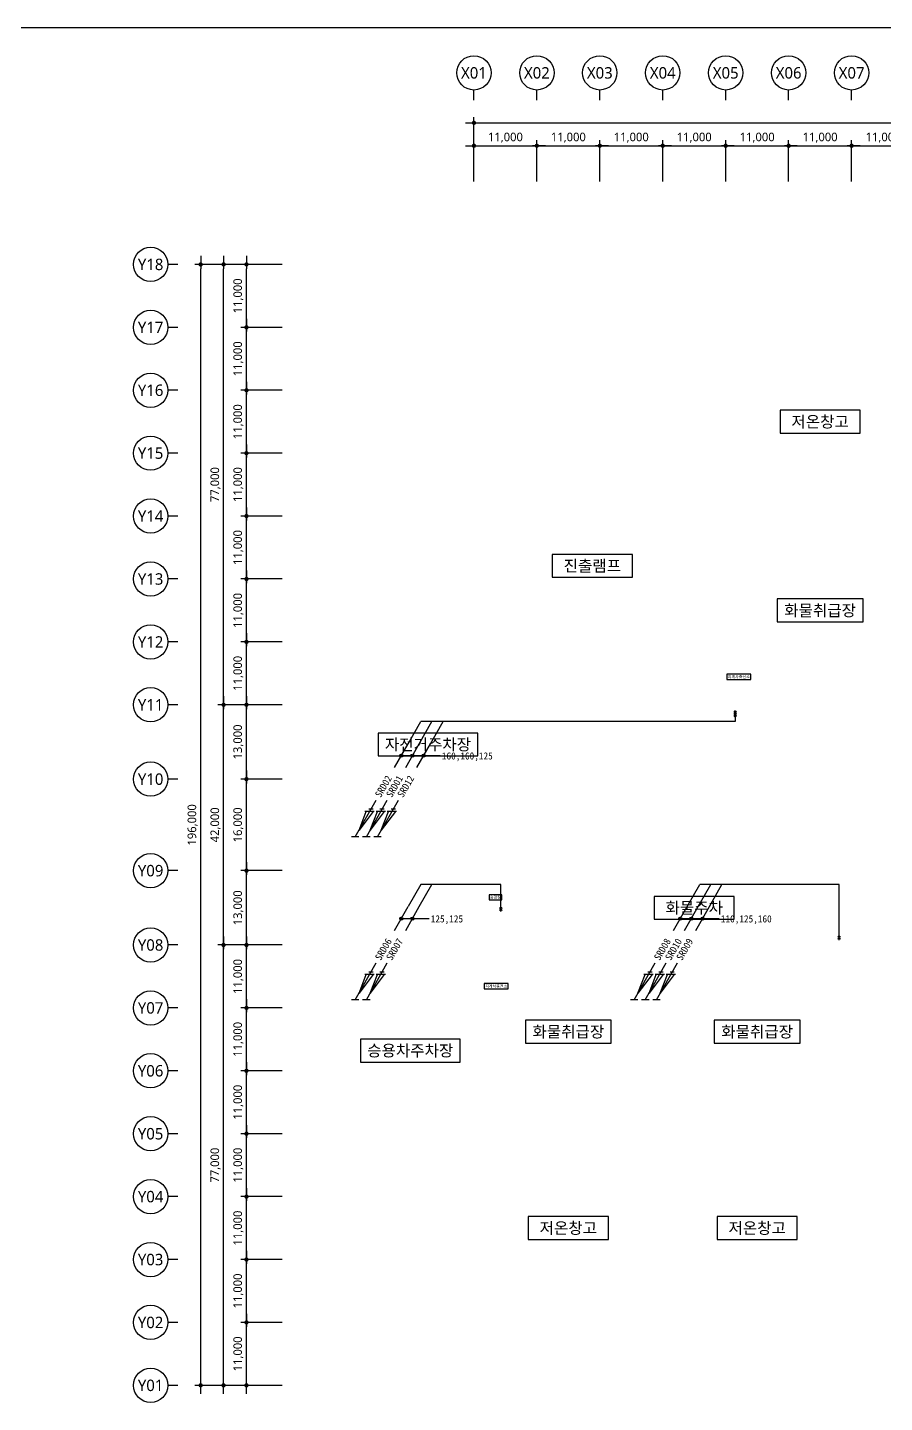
# Model space of a CAD drawing. Header units: millimetres. Extents: x 5104319 to 7084979, y 3076390 to 3633130.
# Drawn here: x 5497923 to 5647685, y 3392701 to 3633130 of the extents above; entities that cross this region are included whole.
import ezdxf
from ezdxf.enums import TextEntityAlignment as Align

# ---------------------------------------------------------------- set-up
doc = ezdxf.new("R2010")
doc.units = ezdxf.units.MM
doc.header["$PDMODE"] = 1
doc.layers.get('Defpoints').update_dxf_attribs({"color": 140})
for name, color, linetype, lineweight in [('A-AXIS-BUBL', 7, 'Continuous', 25), ('A-DIMS', 7, 'Continuous', 25), ('A-XXXX-TXT2', 3, 'Continuous', 25)]:
    doc.layers.add(name, color=color, linetype=linetype, lineweight=lineweight)
for name, color, linetype in [('ARCH', 8, 'Continuous'), ('사이포닉0', 3, 'Continuous'), ('사이포닉1', 3, 'Continuous')]:
    doc.layers.add(name, color=color, linetype=linetype)
doc.styles.add('HY울릉도L', font='')
doc.styles.add('XR-평면도$0$맑은 고딕', font='malgun.ttf')
doc.styles.add('맑은고딕', font='malgun.ttf')
doc.styles.add('사이포닉', font='')
doc.styles.get('HY울릉도L').set_extended_font_data('Dotum')
doc.styles.get('사이포닉').set_extended_font_data('GulimChe')
doc.dimstyles.new('CDIM', dxfattribs={"dimtxt": 3, "dimasz": 1.5, "dimexe": 2, "dimexo": 1, "dimgap": 1, "dimtad": 1, "dimdec": 0, "dimrnd": 0.5, "dimzin": 0, "dimdsep": 32, "dimlunit": 6, "dimtxsty": 'HY울릉도L', "dimblk1": '_CIDOT', "dimblk2": '_CIDOT', "dimsah": 1, "dimcen": 5.5, "dimclrd": 2, "dimclre": 2, "dimclrt": 7, "dimadec": 0, "dimazin": 0, "dimtfac": 1, "dimtdec": 0, "dimtix": 1, "dimtmove": 2, "dimatfit": 1, "dimldrblk": '_CIDOT', "dimfxl": 1, "dimtolj": 1, "dimtzin": 0, "dimlwd": -1, "dimarcsym": 0})

# ---------------------------------------------------------------- blocks, each defined once
blk = doc.blocks.new('_CIDOT')
at = {"color": 0, "linetype": 'ByBlock'}
blk.add_line((2, 0), (-1, 0), dxfattribs=at)
at = {"color": 0, "linetype": 'ByBlock', "const_width": 0.5}
blk.add_lwpolyline([(-0.25, 0, 1), (0.25, 0, 1)], format="xyb", close=True, dxfattribs=at)
blk = doc.blocks.new('*D8')
at = {"layer": 'A-DIMS', "lineweight": -2, "transparency": 16777216}
for p, q in [((93193, 67121), (85943, 67121)), ((93193, 56121), (85943, 56121))]:
    blk.add_line(p, q, dxfattribs=at)
at = {"layer": 'A-DIMS', "transparency": 16777216}
blk.add_line((86943, 56871), (86943, 66371), dxfattribs=at)
at = {"layer": 'Defpoints', "color": 0, "transparency": 16777216}
for p in [(86943, 67121), (93693, 67121), (93693, 56121)]:
    blk.add_point(p, dxfattribs=at)
at = {"layer": 'A-DIMS', "transparency": 16777216, "xscale": 750, "yscale": 750, "zscale": 750}
for p, rotation in [((86943, 67121), 90), ((86943, 56121), 270)]:
    blk.add_blockref('_CIDOT', p, dxfattribs=dict(at, rotation=rotation))
at = {"layer": 'A-DIMS', "color": 3, "transparency": 16777216, "insert": (85538, 61621), "char_height": 1500, "attachment_point": 5, "rotation": 90, "style": '맑은고딕'}
blk.add_mtext('\\A1;11,000', dxfattribs=at)
blk = doc.blocks.new('*D9')
at = {"layer": 'A-DIMS', "lineweight": -2, "transparency": 16777216}
for p, q in [((93193, 78121), (85943, 78121)), ((93193, 67121), (85943, 67121))]:
    blk.add_line(p, q, dxfattribs=at)
at = {"layer": 'A-DIMS', "transparency": 16777216}
blk.add_line((86943, 67871), (86943, 77371), dxfattribs=at)
at = {"layer": 'Defpoints', "color": 0, "transparency": 16777216}
for p in [(86943, 78121), (93693, 78121), (93693, 67121)]:
    blk.add_point(p, dxfattribs=at)
at = {"layer": 'A-DIMS', "transparency": 16777216, "xscale": 750, "yscale": 750, "zscale": 750}
for p, rotation in [((86943, 78121), 90), ((86943, 67121), 270)]:
    blk.add_blockref('_CIDOT', p, dxfattribs=dict(at, rotation=rotation))
at = {"layer": 'A-DIMS', "color": 3, "transparency": 16777216, "insert": (85538, 72621), "char_height": 1500, "attachment_point": 5, "rotation": 90, "style": '맑은고딕'}
blk.add_mtext('\\A1;11,000', dxfattribs=at)
blk = doc.blocks.new('*D10')
at = {"layer": 'A-DIMS', "lineweight": -2, "transparency": 16777216}
for p, q in [((93193, 89121), (85943, 89121)), ((93193, 78121), (85943, 78121))]:
    blk.add_line(p, q, dxfattribs=at)
at = {"layer": 'A-DIMS', "transparency": 16777216}
blk.add_line((86943, 78871), (86943, 88371), dxfattribs=at)
at = {"layer": 'Defpoints', "color": 0, "transparency": 16777216}
for p in [(86943, 89121), (93693, 89121), (93693, 78121)]:
    blk.add_point(p, dxfattribs=at)
at = {"layer": 'A-DIMS', "transparency": 16777216, "xscale": 750, "yscale": 750, "zscale": 750}
for p, rotation in [((86943, 89121), 90), ((86943, 78121), 270)]:
    blk.add_blockref('_CIDOT', p, dxfattribs=dict(at, rotation=rotation))
at = {"layer": 'A-DIMS', "color": 3, "transparency": 16777216, "insert": (85538, 83621), "char_height": 1500, "attachment_point": 5, "rotation": 90, "style": '맑은고딕'}
blk.add_mtext('\\A1;11,000', dxfattribs=at)
blk = doc.blocks.new('*D11')
at = {"layer": 'A-DIMS', "lineweight": -2, "transparency": 16777216}
for p, q in [((93193, 100121), (85943, 100121)), ((93193, 89121), (85943, 89121))]:
    blk.add_line(p, q, dxfattribs=at)
at = {"layer": 'A-DIMS', "transparency": 16777216}
blk.add_line((86943, 89871), (86943, 99371), dxfattribs=at)
at = {"layer": 'Defpoints', "color": 0, "transparency": 16777216}
for p in [(86943, 100121), (93693, 100121), (93693, 89121)]:
    blk.add_point(p, dxfattribs=at)
at = {"layer": 'A-DIMS', "transparency": 16777216, "xscale": 750, "yscale": 750, "zscale": 750}
for p, rotation in [((86943, 100121), 90), ((86943, 89121), 270)]:
    blk.add_blockref('_CIDOT', p, dxfattribs=dict(at, rotation=rotation))
at = {"layer": 'A-DIMS', "color": 3, "transparency": 16777216, "insert": (85538, 94621), "char_height": 1500, "attachment_point": 5, "rotation": 90, "style": '맑은고딕'}
blk.add_mtext('\\A1;11,000', dxfattribs=at)
blk = doc.blocks.new('*D12')
at = {"layer": 'A-DIMS', "lineweight": -2, "transparency": 16777216}
for p, q in [((93193, 111121), (85943, 111121)), ((93193, 100121), (85943, 100121))]:
    blk.add_line(p, q, dxfattribs=at)
at = {"layer": 'A-DIMS', "transparency": 16777216}
blk.add_line((86943, 100871), (86943, 110371), dxfattribs=at)
at = {"layer": 'Defpoints', "color": 0, "transparency": 16777216}
for p in [(86943, 111121), (93693, 111121), (93693, 100121)]:
    blk.add_point(p, dxfattribs=at)
at = {"layer": 'A-DIMS', "transparency": 16777216, "xscale": 750, "yscale": 750, "zscale": 750}
for p, rotation in [((86943, 111121), 90), ((86943, 100121), 270)]:
    blk.add_blockref('_CIDOT', p, dxfattribs=dict(at, rotation=rotation))
at = {"layer": 'A-DIMS', "color": 3, "transparency": 16777216, "insert": (85538, 105621), "char_height": 1500, "attachment_point": 5, "rotation": 90, "style": '맑은고딕'}
blk.add_mtext('\\A1;11,000', dxfattribs=at)
blk = doc.blocks.new('*D13')
at = {"layer": 'A-DIMS', "lineweight": -2, "transparency": 16777216}
for p, q in [((93193, 122121), (85943, 122121)), ((93193, 111121), (85943, 111121))]:
    blk.add_line(p, q, dxfattribs=at)
at = {"layer": 'A-DIMS', "transparency": 16777216}
blk.add_line((86943, 111871), (86943, 121371), dxfattribs=at)
at = {"layer": 'Defpoints', "color": 0, "transparency": 16777216}
for p in [(86943, 122121), (93693, 122121), (93693, 111121)]:
    blk.add_point(p, dxfattribs=at)
at = {"layer": 'A-DIMS', "transparency": 16777216, "xscale": 750, "yscale": 750, "zscale": 750}
for p, rotation in [((86943, 122121), 90), ((86943, 111121), 270)]:
    blk.add_blockref('_CIDOT', p, dxfattribs=dict(at, rotation=rotation))
at = {"layer": 'A-DIMS', "color": 3, "transparency": 16777216, "insert": (85538, 116621), "char_height": 1500, "attachment_point": 5, "rotation": 90, "style": '맑은고딕'}
blk.add_mtext('\\A1;11,000', dxfattribs=at)
blk = doc.blocks.new('*D14')
at = {"layer": 'A-DIMS', "lineweight": -2, "transparency": 16777216}
for p, q in [((93193, 135121), (85943, 135121)), ((93193, 122121), (85943, 122121))]:
    blk.add_line(p, q, dxfattribs=at)
at = {"layer": 'A-DIMS', "transparency": 16777216}
blk.add_line((86943, 122871), (86943, 134371), dxfattribs=at)
at = {"layer": 'Defpoints', "color": 0, "transparency": 16777216}
for p in [(86943, 135121), (93693, 135121), (93693, 122121)]:
    blk.add_point(p, dxfattribs=at)
at = {"layer": 'A-DIMS', "transparency": 16777216, "xscale": 750, "yscale": 750, "zscale": 750}
for p, rotation in [((86943, 135121), 90), ((86943, 122121), 270)]:
    blk.add_blockref('_CIDOT', p, dxfattribs=dict(at, rotation=rotation))
at = {"layer": 'A-DIMS', "color": 3, "transparency": 16777216, "insert": (85538, 128621), "char_height": 1500, "attachment_point": 5, "rotation": 90, "style": '맑은고딕'}
blk.add_mtext('\\A1;13,000', dxfattribs=at)
blk = doc.blocks.new('*D15')
at = {"layer": 'A-DIMS', "lineweight": -2, "transparency": 16777216}
for p, q in [((93193, 151121), (85943, 151121)), ((93193, 135121), (85943, 135121))]:
    blk.add_line(p, q, dxfattribs=at)
at = {"layer": 'A-DIMS', "transparency": 16777216}
blk.add_line((86943, 135871), (86943, 150371), dxfattribs=at)
at = {"layer": 'Defpoints', "color": 0, "transparency": 16777216}
for p in [(86943, 151121), (93693, 151121), (93693, 135121)]:
    blk.add_point(p, dxfattribs=at)
at = {"layer": 'A-DIMS', "transparency": 16777216, "xscale": 750, "yscale": 750, "zscale": 750}
for p, rotation in [((86943, 151121), 90), ((86943, 135121), 270)]:
    blk.add_blockref('_CIDOT', p, dxfattribs=dict(at, rotation=rotation))
at = {"layer": 'A-DIMS', "color": 3, "transparency": 16777216, "insert": (85538, 143121), "char_height": 1500, "attachment_point": 5, "rotation": 90, "style": '맑은고딕'}
blk.add_mtext('\\A1;16,000', dxfattribs=at)
blk = doc.blocks.new('*D16')
at = {"layer": 'A-DIMS', "lineweight": -2, "transparency": 16777216}
for p, q in [((93193, 164121), (85943, 164121)), ((93193, 151121), (85943, 151121))]:
    blk.add_line(p, q, dxfattribs=at)
at = {"layer": 'A-DIMS', "transparency": 16777216}
blk.add_line((86943, 151871), (86943, 163371), dxfattribs=at)
at = {"layer": 'Defpoints', "color": 0, "transparency": 16777216}
for p in [(86943, 164121), (93693, 164121), (93693, 151121)]:
    blk.add_point(p, dxfattribs=at)
at = {"layer": 'A-DIMS', "transparency": 16777216, "xscale": 750, "yscale": 750, "zscale": 750}
for p, rotation in [((86943, 164121), 90), ((86943, 151121), 270)]:
    blk.add_blockref('_CIDOT', p, dxfattribs=dict(at, rotation=rotation))
at = {"layer": 'A-DIMS', "color": 3, "transparency": 16777216, "insert": (85538, 157621), "char_height": 1500, "attachment_point": 5, "rotation": 90, "style": '맑은고딕'}
blk.add_mtext('\\A1;13,000', dxfattribs=at)
blk = doc.blocks.new('*D17')
at = {"layer": 'A-DIMS', "lineweight": -2, "transparency": 16777216}
for p, q in [((93193, 175121), (85943, 175121)), ((93193, 164121), (85943, 164121))]:
    blk.add_line(p, q, dxfattribs=at)
at = {"layer": 'A-DIMS', "transparency": 16777216}
blk.add_line((86943, 164871), (86943, 174371), dxfattribs=at)
at = {"layer": 'Defpoints', "color": 0, "transparency": 16777216}
for p in [(86943, 175121), (93693, 175121), (93693, 164121)]:
    blk.add_point(p, dxfattribs=at)
at = {"layer": 'A-DIMS', "transparency": 16777216, "xscale": 750, "yscale": 750, "zscale": 750}
for p, rotation in [((86943, 175121), 90), ((86943, 164121), 270)]:
    blk.add_blockref('_CIDOT', p, dxfattribs=dict(at, rotation=rotation))
at = {"layer": 'A-DIMS', "color": 3, "transparency": 16777216, "insert": (85538, 169621), "char_height": 1500, "attachment_point": 5, "rotation": 90, "style": '맑은고딕'}
blk.add_mtext('\\A1;11,000', dxfattribs=at)
blk = doc.blocks.new('*D18')
at = {"layer": 'A-DIMS', "lineweight": -2, "transparency": 16777216}
for p, q in [((93193, 186121), (85943, 186121)), ((93193, 175121), (85943, 175121))]:
    blk.add_line(p, q, dxfattribs=at)
at = {"layer": 'A-DIMS', "transparency": 16777216}
blk.add_line((86943, 175871), (86943, 185371), dxfattribs=at)
at = {"layer": 'Defpoints', "color": 0, "transparency": 16777216}
for p in [(86943, 186121), (93693, 186121), (93693, 175121)]:
    blk.add_point(p, dxfattribs=at)
at = {"layer": 'A-DIMS', "transparency": 16777216, "xscale": 750, "yscale": 750, "zscale": 750}
for p, rotation in [((86943, 186121), 90), ((86943, 175121), 270)]:
    blk.add_blockref('_CIDOT', p, dxfattribs=dict(at, rotation=rotation))
at = {"layer": 'A-DIMS', "color": 3, "transparency": 16777216, "insert": (85538, 180621), "char_height": 1500, "attachment_point": 5, "rotation": 90, "style": '맑은고딕'}
blk.add_mtext('\\A1;11,000', dxfattribs=at)
blk = doc.blocks.new('*D19')
at = {"layer": 'A-DIMS', "lineweight": -2, "transparency": 16777216}
for p, q in [((93193, 197121), (85943, 197121)), ((93193, 186121), (85943, 186121))]:
    blk.add_line(p, q, dxfattribs=at)
at = {"layer": 'A-DIMS', "transparency": 16777216}
blk.add_line((86943, 186871), (86943, 196371), dxfattribs=at)
at = {"layer": 'Defpoints', "color": 0, "transparency": 16777216}
for p in [(86943, 197121), (93693, 197121), (93693, 186121)]:
    blk.add_point(p, dxfattribs=at)
at = {"layer": 'A-DIMS', "transparency": 16777216, "xscale": 750, "yscale": 750, "zscale": 750}
for p, rotation in [((86943, 197121), 90), ((86943, 186121), 270)]:
    blk.add_blockref('_CIDOT', p, dxfattribs=dict(at, rotation=rotation))
at = {"layer": 'A-DIMS', "color": 3, "transparency": 16777216, "insert": (85538, 191621), "char_height": 1500, "attachment_point": 5, "rotation": 90, "style": '맑은고딕'}
blk.add_mtext('\\A1;11,000', dxfattribs=at)
blk = doc.blocks.new('*D20')
at = {"layer": 'A-DIMS', "lineweight": -2, "transparency": 16777216}
for p, q in [((93193, 208121), (85943, 208121)), ((93193, 197121), (85943, 197121))]:
    blk.add_line(p, q, dxfattribs=at)
at = {"layer": 'A-DIMS', "transparency": 16777216}
blk.add_line((86943, 197871), (86943, 207371), dxfattribs=at)
at = {"layer": 'Defpoints', "color": 0, "transparency": 16777216}
for p in [(86943, 208121), (93693, 208121), (93693, 197121)]:
    blk.add_point(p, dxfattribs=at)
at = {"layer": 'A-DIMS', "transparency": 16777216, "xscale": 750, "yscale": 750, "zscale": 750}
for p, rotation in [((86943, 208121), 90), ((86943, 197121), 270)]:
    blk.add_blockref('_CIDOT', p, dxfattribs=dict(at, rotation=rotation))
at = {"layer": 'A-DIMS', "color": 3, "transparency": 16777216, "insert": (85538, 202621), "char_height": 1500, "attachment_point": 5, "rotation": 90, "style": '맑은고딕'}
blk.add_mtext('\\A1;11,000', dxfattribs=at)
blk = doc.blocks.new('*D21')
at = {"layer": 'A-DIMS', "lineweight": -2, "transparency": 16777216}
for p, q in [((93193, 219121), (85943, 219121)), ((93193, 208121), (85943, 208121))]:
    blk.add_line(p, q, dxfattribs=at)
at = {"layer": 'A-DIMS', "transparency": 16777216}
blk.add_line((86943, 208871), (86943, 218371), dxfattribs=at)
at = {"layer": 'Defpoints', "color": 0, "transparency": 16777216}
for p in [(86943, 219121), (93693, 219121), (93693, 208121)]:
    blk.add_point(p, dxfattribs=at)
at = {"layer": 'A-DIMS', "transparency": 16777216, "xscale": 750, "yscale": 750, "zscale": 750}
for p, rotation in [((86943, 219121), 90), ((86943, 208121), 270)]:
    blk.add_blockref('_CIDOT', p, dxfattribs=dict(at, rotation=rotation))
at = {"layer": 'A-DIMS', "color": 3, "transparency": 16777216, "insert": (85538, 213621), "char_height": 1500, "attachment_point": 5, "rotation": 90, "style": '맑은고딕'}
blk.add_mtext('\\A1;11,000', dxfattribs=at)
blk = doc.blocks.new('*D22')
at = {"layer": 'A-DIMS', "lineweight": -2, "transparency": 16777216}
for p, q in [((93193, 230121), (85943, 230121)), ((93193, 219121), (85943, 219121))]:
    blk.add_line(p, q, dxfattribs=at)
at = {"layer": 'A-DIMS', "transparency": 16777216}
blk.add_line((86943, 219871), (86943, 229371), dxfattribs=at)
at = {"layer": 'Defpoints', "color": 0, "transparency": 16777216}
for p in [(86943, 230121), (93693, 230121), (93693, 219121)]:
    blk.add_point(p, dxfattribs=at)
at = {"layer": 'A-DIMS', "transparency": 16777216, "xscale": 750, "yscale": 750, "zscale": 750}
for p, rotation in [((86943, 230121), 90), ((86943, 219121), 270)]:
    blk.add_blockref('_CIDOT', p, dxfattribs=dict(at, rotation=rotation))
at = {"layer": 'A-DIMS', "color": 3, "transparency": 16777216, "insert": (85538, 224621), "char_height": 1500, "attachment_point": 5, "rotation": 90, "style": '맑은고딕'}
blk.add_mtext('\\A1;11,000', dxfattribs=at)
blk = doc.blocks.new('*D23')
at = {"layer": 'A-DIMS', "lineweight": -2, "transparency": 16777216}
for p, q in [((93193, 241121), (85943, 241121)), ((93193, 230121), (85943, 230121))]:
    blk.add_line(p, q, dxfattribs=at)
at = {"layer": 'A-DIMS', "transparency": 16777216}
blk.add_line((86943, 230871), (86943, 240371), dxfattribs=at)
at = {"layer": 'Defpoints', "color": 0, "transparency": 16777216}
for p in [(86943, 241121), (93693, 241121), (93693, 230121)]:
    blk.add_point(p, dxfattribs=at)
at = {"layer": 'A-DIMS', "transparency": 16777216, "xscale": 750, "yscale": 750, "zscale": 750}
for p, rotation in [((86943, 241121), 90), ((86943, 230121), 270)]:
    blk.add_blockref('_CIDOT', p, dxfattribs=dict(at, rotation=rotation))
at = {"layer": 'A-DIMS', "color": 3, "transparency": 16777216, "insert": (85538, 235621), "char_height": 1500, "attachment_point": 5, "rotation": 90, "style": '맑은고딕'}
blk.add_mtext('\\A1;11,000', dxfattribs=at)
blk = doc.blocks.new('*D24')
at = {"layer": 'A-DIMS', "lineweight": -2, "transparency": 16777216}
for p, q in [((93193, 122121), (81943, 122121)), ((93193, 45121), (81943, 45121))]:
    blk.add_line(p, q, dxfattribs=at)
at = {"layer": 'A-DIMS', "transparency": 16777216}
blk.add_line((82943, 45871), (82943, 121371), dxfattribs=at)
at = {"layer": 'Defpoints', "color": 0, "transparency": 16777216}
for p in [(82943, 122121), (93693, 122121), (93693, 45121)]:
    blk.add_point(p, dxfattribs=at)
at = {"layer": 'A-DIMS', "transparency": 16777216, "xscale": 750, "yscale": 750, "zscale": 750}
for p, rotation in [((82943, 122121), 90), ((82943, 45121), 270)]:
    blk.add_blockref('_CIDOT', p, dxfattribs=dict(at, rotation=rotation))
at = {"layer": 'A-DIMS', "color": 3, "transparency": 16777216, "insert": (81542, 83621), "char_height": 1500, "attachment_point": 5, "rotation": 90, "style": '맑은고딕'}
blk.add_mtext('\\A1;77,000', dxfattribs=at)
blk = doc.blocks.new('*D25')
at = {"layer": 'A-DIMS', "lineweight": -2, "transparency": 16777216}
for p, q in [((93193, 241121), (77943, 241121)), ((93193, 45121), (77943, 45121))]:
    blk.add_line(p, q, dxfattribs=at)
at = {"layer": 'A-DIMS', "transparency": 16777216}
blk.add_line((78943, 45871), (78943, 240371), dxfattribs=at)
at = {"layer": 'Defpoints', "color": 0, "transparency": 16777216}
for p in [(78943, 241121), (93693, 241121), (93693, 45121)]:
    blk.add_point(p, dxfattribs=at)
at = {"layer": 'A-DIMS', "transparency": 16777216, "xscale": 750, "yscale": 750, "zscale": 750}
for p, rotation in [((78943, 241121), 90), ((78943, 45121), 270)]:
    blk.add_blockref('_CIDOT', p, dxfattribs=dict(at, rotation=rotation))
at = {"layer": 'A-DIMS', "color": 3, "transparency": 16777216, "insert": (77538, 143121), "char_height": 1500, "attachment_point": 5, "rotation": 90, "style": '맑은고딕'}
blk.add_mtext('\\A1;196,000', dxfattribs=at)
blk = doc.blocks.new('*D26')
at = {"layer": 'A-DIMS', "lineweight": -2, "transparency": 16777216}
for p, q in [((93193, 56121), (85943, 56121)), ((93193, 45121), (85943, 45121))]:
    blk.add_line(p, q, dxfattribs=at)
at = {"layer": 'A-DIMS', "transparency": 16777216}
blk.add_line((86943, 45871), (86943, 55371), dxfattribs=at)
at = {"layer": 'Defpoints', "color": 0, "transparency": 16777216}
for p in [(86943, 56121), (93693, 56121), (93693, 45121)]:
    blk.add_point(p, dxfattribs=at)
at = {"layer": 'A-DIMS', "transparency": 16777216, "xscale": 750, "yscale": 750, "zscale": 750}
for p, rotation in [((86943, 56121), 90), ((86943, 45121), 270)]:
    blk.add_blockref('_CIDOT', p, dxfattribs=dict(at, rotation=rotation))
at = {"layer": 'A-DIMS', "color": 3, "transparency": 16777216, "insert": (85538, 50621), "char_height": 1500, "attachment_point": 5, "rotation": 90, "style": '맑은고딕'}
blk.add_mtext('\\A1;11,000', dxfattribs=at)
blk = doc.blocks.new('*D27')
at = {"layer": 'A-DIMS', "lineweight": -2, "transparency": 16777216}
for p, q in [((93193, 164121), (81943, 164121)), ((93193, 122121), (81943, 122121))]:
    blk.add_line(p, q, dxfattribs=at)
at = {"layer": 'A-DIMS', "transparency": 16777216}
blk.add_line((82943, 122871), (82943, 163371), dxfattribs=at)
at = {"layer": 'Defpoints', "color": 0, "transparency": 16777216}
for p in [(82943, 164121), (93693, 164121), (93693, 122121)]:
    blk.add_point(p, dxfattribs=at)
at = {"layer": 'A-DIMS', "transparency": 16777216, "xscale": 750, "yscale": 750, "zscale": 750}
for p, rotation in [((82943, 164121), 90), ((82943, 122121), 270)]:
    blk.add_blockref('_CIDOT', p, dxfattribs=dict(at, rotation=rotation))
at = {"layer": 'A-DIMS', "color": 3, "transparency": 16777216, "insert": (81542, 143121), "char_height": 1500, "attachment_point": 5, "rotation": 90, "style": '맑은고딕'}
blk.add_mtext('\\A1;42,000', dxfattribs=at)
blk = doc.blocks.new('*D28')
at = {"layer": 'A-DIMS', "lineweight": -2, "transparency": 16777216}
for p, q in [((93193, 241121), (81943, 241121)), ((93193, 164121), (81943, 164121))]:
    blk.add_line(p, q, dxfattribs=at)
at = {"layer": 'A-DIMS', "transparency": 16777216}
blk.add_line((82943, 164871), (82943, 240371), dxfattribs=at)
at = {"layer": 'Defpoints', "color": 0, "transparency": 16777216}
for p in [(82943, 241121), (93693, 241121), (93693, 164121)]:
    blk.add_point(p, dxfattribs=at)
at = {"layer": 'A-DIMS', "transparency": 16777216, "xscale": 750, "yscale": 750, "zscale": 750}
for p, rotation in [((82943, 241121), 90), ((82943, 164121), 270)]:
    blk.add_blockref('_CIDOT', p, dxfattribs=dict(at, rotation=rotation))
at = {"layer": 'A-DIMS', "color": 3, "transparency": 16777216, "insert": (81542, 202621), "char_height": 1500, "attachment_point": 5, "rotation": 90, "style": '맑은고딕'}
blk.add_mtext('\\A1;77,000', dxfattribs=at)
blk = doc.blocks.new('*D29')
at = {"layer": 'A-DIMS', "lineweight": -2, "transparency": 16777216}
for p, q in [((148693, 255621), (148693, 262871)), ((159693, 255621), (159693, 262871))]:
    blk.add_line(p, q, dxfattribs=at)
at = {"layer": 'A-DIMS', "transparency": 16777216}
blk.add_line((149443, 261871), (158943, 261871), dxfattribs=at)
at = {"layer": 'Defpoints', "color": 0, "transparency": 16777216}
for p in [(159693, 261871), (148693, 255121), (159693, 255121)]:
    blk.add_point(p, dxfattribs=at)
at = {"layer": 'A-DIMS', "transparency": 16777216, "xscale": 750, "yscale": 750, "zscale": 750, "rotation": 180}
blk.add_blockref('_CIDOT', (148693, 261871), dxfattribs=at)
at = {"layer": 'A-DIMS', "transparency": 16777216, "xscale": 750, "yscale": 750, "zscale": 750}
blk.add_blockref('_CIDOT', (159693, 261871), dxfattribs=at)
at = {"layer": 'A-DIMS', "color": 3, "transparency": 16777216, "insert": (154193, 263275), "char_height": 1500, "attachment_point": 5, "style": '맑은고딕'}
blk.add_mtext('\\A1;11,000', dxfattribs=at)
blk = doc.blocks.new('*D30')
at = {"layer": 'A-DIMS', "lineweight": -2, "transparency": 16777216}
for p, q in [((159693, 255621), (159693, 262871)), ((170693, 255621), (170693, 262871))]:
    blk.add_line(p, q, dxfattribs=at)
at = {"layer": 'A-DIMS', "transparency": 16777216}
blk.add_line((160443, 261871), (169943, 261871), dxfattribs=at)
at = {"layer": 'Defpoints', "color": 0, "transparency": 16777216}
for p in [(170693, 261871), (159693, 255121), (170693, 255121)]:
    blk.add_point(p, dxfattribs=at)
at = {"layer": 'A-DIMS', "transparency": 16777216, "xscale": 750, "yscale": 750, "zscale": 750, "rotation": 180}
blk.add_blockref('_CIDOT', (159693, 261871), dxfattribs=at)
at = {"layer": 'A-DIMS', "transparency": 16777216, "xscale": 750, "yscale": 750, "zscale": 750}
blk.add_blockref('_CIDOT', (170693, 261871), dxfattribs=at)
at = {"layer": 'A-DIMS', "color": 3, "transparency": 16777216, "insert": (165193, 263275), "char_height": 1500, "attachment_point": 5, "style": '맑은고딕'}
blk.add_mtext('\\A1;11,000', dxfattribs=at)
blk = doc.blocks.new('*D31')
at = {"layer": 'A-DIMS', "lineweight": -2, "transparency": 16777216}
for p, q in [((170693, 255621), (170693, 262871)), ((181693, 255621), (181693, 262871))]:
    blk.add_line(p, q, dxfattribs=at)
at = {"layer": 'A-DIMS', "transparency": 16777216}
blk.add_line((171443, 261871), (180943, 261871), dxfattribs=at)
at = {"layer": 'Defpoints', "color": 0, "transparency": 16777216}
for p in [(181693, 261871), (170693, 255121), (181693, 255121)]:
    blk.add_point(p, dxfattribs=at)
at = {"layer": 'A-DIMS', "transparency": 16777216, "xscale": 750, "yscale": 750, "zscale": 750, "rotation": 180}
blk.add_blockref('_CIDOT', (170693, 261871), dxfattribs=at)
at = {"layer": 'A-DIMS', "transparency": 16777216, "xscale": 750, "yscale": 750, "zscale": 750}
blk.add_blockref('_CIDOT', (181693, 261871), dxfattribs=at)
at = {"layer": 'A-DIMS', "color": 3, "transparency": 16777216, "insert": (176193, 263275), "char_height": 1500, "attachment_point": 5, "style": '맑은고딕'}
blk.add_mtext('\\A1;11,000', dxfattribs=at)
blk = doc.blocks.new('*D32')
at = {"layer": 'A-DIMS', "lineweight": -2, "transparency": 16777216}
for p, q in [((181693, 255621), (181693, 262871)), ((192693, 255621), (192693, 262871))]:
    blk.add_line(p, q, dxfattribs=at)
at = {"layer": 'A-DIMS', "transparency": 16777216}
blk.add_line((182443, 261871), (191943, 261871), dxfattribs=at)
at = {"layer": 'Defpoints', "color": 0, "transparency": 16777216}
for p in [(192693, 261871), (181693, 255121), (192693, 255121)]:
    blk.add_point(p, dxfattribs=at)
at = {"layer": 'A-DIMS', "transparency": 16777216, "xscale": 750, "yscale": 750, "zscale": 750, "rotation": 180}
blk.add_blockref('_CIDOT', (181693, 261871), dxfattribs=at)
at = {"layer": 'A-DIMS', "transparency": 16777216, "xscale": 750, "yscale": 750, "zscale": 750}
blk.add_blockref('_CIDOT', (192693, 261871), dxfattribs=at)
at = {"layer": 'A-DIMS', "color": 3, "transparency": 16777216, "insert": (187193, 263275), "char_height": 1500, "attachment_point": 5, "style": '맑은고딕'}
blk.add_mtext('\\A1;11,000', dxfattribs=at)
blk = doc.blocks.new('*D33')
at = {"layer": 'A-DIMS', "lineweight": -2, "transparency": 16777216}
for p, q in [((192693, 255621), (192693, 262871)), ((203693, 255621), (203693, 262871))]:
    blk.add_line(p, q, dxfattribs=at)
at = {"layer": 'A-DIMS', "transparency": 16777216}
blk.add_line((193443, 261871), (202943, 261871), dxfattribs=at)
at = {"layer": 'Defpoints', "color": 0, "transparency": 16777216}
for p in [(203693, 261871), (192693, 255121), (203693, 255121)]:
    blk.add_point(p, dxfattribs=at)
at = {"layer": 'A-DIMS', "transparency": 16777216, "xscale": 750, "yscale": 750, "zscale": 750, "rotation": 180}
blk.add_blockref('_CIDOT', (192693, 261871), dxfattribs=at)
at = {"layer": 'A-DIMS', "transparency": 16777216, "xscale": 750, "yscale": 750, "zscale": 750}
blk.add_blockref('_CIDOT', (203693, 261871), dxfattribs=at)
at = {"layer": 'A-DIMS', "color": 3, "transparency": 16777216, "insert": (198193, 263275), "char_height": 1500, "attachment_point": 5, "style": '맑은고딕'}
blk.add_mtext('\\A1;11,000', dxfattribs=at)
blk = doc.blocks.new('*D42')
at = {"layer": 'A-DIMS', "lineweight": -2, "transparency": 16777216}
for p, q in [((126693, 255621), (126693, 266871)), ((302693, 255621), (302693, 266871))]:
    blk.add_line(p, q, dxfattribs=at)
at = {"layer": 'A-DIMS', "transparency": 16777216}
blk.add_line((127443, 265871), (301943, 265871), dxfattribs=at)
at = {"layer": 'Defpoints', "color": 0, "transparency": 16777216}
for p in [(302693, 265871), (126693, 255121), (302693, 255121)]:
    blk.add_point(p, dxfattribs=at)
at = {"layer": 'A-DIMS', "transparency": 16777216, "xscale": 750, "yscale": 750, "zscale": 750, "rotation": 180}
blk.add_blockref('_CIDOT', (126693, 265871), dxfattribs=at)
at = {"layer": 'A-DIMS', "transparency": 16777216, "xscale": 750, "yscale": 750, "zscale": 750}
blk.add_blockref('_CIDOT', (302693, 265871), dxfattribs=at)
at = {"layer": 'A-DIMS', "color": 3, "transparency": 16777216, "insert": (214693, 267275), "char_height": 1500, "attachment_point": 5, "style": '맑은고딕'}
blk.add_mtext('\\A1;176,000', dxfattribs=at)
blk = doc.blocks.new('*D44')
at = {"layer": 'A-DIMS', "lineweight": -2, "transparency": 16777216}
for p, q in [((126693, 255621), (126693, 262871)), ((137693, 255621), (137693, 262871))]:
    blk.add_line(p, q, dxfattribs=at)
at = {"layer": 'A-DIMS', "transparency": 16777216}
blk.add_line((127443, 261871), (136943, 261871), dxfattribs=at)
at = {"layer": 'Defpoints', "color": 0, "transparency": 16777216}
for p in [(137693, 261871), (126693, 255121), (137693, 255121)]:
    blk.add_point(p, dxfattribs=at)
at = {"layer": 'A-DIMS', "transparency": 16777216, "xscale": 750, "yscale": 750, "zscale": 750, "rotation": 180}
blk.add_blockref('_CIDOT', (126693, 261871), dxfattribs=at)
at = {"layer": 'A-DIMS', "transparency": 16777216, "xscale": 750, "yscale": 750, "zscale": 750}
blk.add_blockref('_CIDOT', (137693, 261871), dxfattribs=at)
at = {"layer": 'A-DIMS', "color": 3, "transparency": 16777216, "insert": (132193, 263275), "char_height": 1500, "attachment_point": 5, "style": '맑은고딕'}
blk.add_mtext('\\A1;11,000', dxfattribs=at)
blk = doc.blocks.new('*D45')
at = {"layer": 'A-DIMS', "lineweight": -2, "transparency": 16777216}
for p, q in [((137693, 255621), (137693, 262871)), ((148693, 255621), (148693, 262871))]:
    blk.add_line(p, q, dxfattribs=at)
at = {"layer": 'A-DIMS', "transparency": 16777216}
blk.add_line((138443, 261871), (147943, 261871), dxfattribs=at)
at = {"layer": 'Defpoints', "color": 0, "transparency": 16777216}
for p in [(148693, 261871), (137693, 255121), (148693, 255121)]:
    blk.add_point(p, dxfattribs=at)
at = {"layer": 'A-DIMS', "transparency": 16777216, "xscale": 750, "yscale": 750, "zscale": 750, "rotation": 180}
blk.add_blockref('_CIDOT', (137693, 261871), dxfattribs=at)
at = {"layer": 'A-DIMS', "transparency": 16777216, "xscale": 750, "yscale": 750, "zscale": 750}
blk.add_blockref('_CIDOT', (148693, 261871), dxfattribs=at)
at = {"layer": 'A-DIMS', "color": 3, "transparency": 16777216, "insert": (143193, 263275), "char_height": 1500, "attachment_point": 5, "style": '맑은고딕'}
blk.add_mtext('\\A1;11,000', dxfattribs=at)
blk = doc.blocks.new('글_일반주차')
at = {"layer": 'A-XXXX-TXT2', "color": 0}
blk.add_lwpolyline([(-8700, -2000), (8700, -2000), (8700, 2000), (-8700, 2000)], close=True, dxfattribs=at)
at = {"layer": 'A-XXXX-TXT2', "style": '맑은고딕'}
blk.add_text('승용차주차장', height=2000, dxfattribs=at).set_placement((0, 0), align=Align.MIDDLE_CENTER)
blk = doc.blocks.new('글_자전거주차장')
at = {"layer": 'A-XXXX-TXT2', "color": 0}
blk.add_lwpolyline([(-8700, -2000), (8700, -2000), (8700, 2000), (-8700, 2000)], close=True, dxfattribs=at)
at = {"layer": 'A-XXXX-TXT2', "style": '맑은고딕'}
blk.add_text('자전거주차장', height=2000, dxfattribs=at).set_placement((0, 0), align=Align.MIDDLE_CENTER)
blk = doc.blocks.new('글_진출램프')
at = {"layer": 'A-XXXX-TXT2', "color": 0}
blk.add_lwpolyline([(-7000, -1997), (7000, -1997), (7000, 2003), (-7000, 2003)], close=True, dxfattribs=at)
at = {"layer": 'A-XXXX-TXT2', "style": '맑은고딕'}
blk.add_text('진출램프', height=2000, dxfattribs=at).set_placement((0, 3), align=Align.MIDDLE_CENTER)
blk = doc.blocks.new('글_화물주차')
at = {"layer": 'A-XXXX-TXT2', "color": 0}
blk.add_lwpolyline([(-7000, -2000), (7000, -2000), (7000, 2000), (-7000, 2000)], close=True, dxfattribs=at)
at = {"layer": 'A-XXXX-TXT2', "style": '맑은고딕'}
blk.add_text('화물주차', height=2000, dxfattribs=at).set_placement((0, 0), align=Align.MIDDLE_CENTER)
blk = doc.blocks.new('글_지게차충전소')
at = {"layer": 'A-XXXX-TXT2', "color": 0, "ltscale": 100}
blk.add_lwpolyline([(-2100, 450), (-2100, -450), (2100, -450), (2100, 450)], close=True, dxfattribs=at)
at = {"layer": 'A-XXXX-TXT2', "ltscale": 100, "style": 'XR-평면도$0$맑은 고딕'}
blk.add_text('지게차충전소', height=500, dxfattribs=at).set_placement((0, 0), align=Align.MIDDLE_CENTER)
blk = doc.blocks.new('글_승강장')
at = {"layer": 'A-XXXX-TXT2', "color": 0, "ltscale": 100}
blk.add_lwpolyline([(-1100, 450), (-1100, -450), (1100, -450), (1100, 450)], close=True, dxfattribs=at)
at = {"layer": 'A-XXXX-TXT2', "ltscale": 100, "style": 'XR-평면도$0$맑은 고딕'}
blk.add_text('승강장', height=500, dxfattribs=at).set_placement((0, 0), align=Align.MIDDLE_CENTER)
blk = doc.blocks.new('글_저온창고')
at = {"layer": 'A-XXXX-TXT2', "color": 0}
blk.add_lwpolyline([(-7000, -2000), (7000, -2000), (7000, 2000), (-7000, 2000)], close=True, dxfattribs=at)
at = {"layer": 'A-XXXX-TXT2', "style": '맑은고딕'}
blk.add_text('저온창고', height=2000, dxfattribs=at).set_placement((0, 0), align=Align.MIDDLE_CENTER)
blk = doc.blocks.new('글_작업장')
at = {"layer": 'A-XXXX-TXT2', "color": 0}
blk.add_lwpolyline([(-7500, -2000), (7500, -2000), (7500, 2000), (-7500, 2000)], close=True, dxfattribs=at)
at = {"layer": 'A-XXXX-TXT2', "style": '맑은고딕'}
blk.add_text('화물취급장', height=2000, dxfattribs=at).set_placement((0, 0), align=Align.MIDDLE_CENTER)
blk = doc.blocks.new('RISER2')
at = {"color": 1}
for p, q in [((491, 654), (0, 0)), ((0, 0), (251, 654))]:
    blk.add_line(p, q, dxfattribs=at)
at = {"color": 2}
for p, q in [((534, 654), (209, 654)), ((491, 735), (343, 735))]:
    blk.add_line(p, q, dxfattribs=at)
blk = doc.blocks.new('DIM(210222)')
for p, q in [((126693, 269870.6), (126693, 271620.6)), ((137693, 269870.6), (137693, 271620.6)), ((148693, 269870.6), (148693, 271620.6)), ((159693, 269870.6), (159693, 271620.6)), ((170693, 269870.6), (170693, 271620.6)), ((181693, 269870.6), (181693, 271620.6)), ((192693, 269870.6), (192693, 271620.6)), ((74943, 241120.6), (73193, 241120.6)), ((74943, 230120.6), (73193, 230120.6)), ((74943, 219120.6), (73193, 219120.6)), ((74943, 208120.6), (73193, 208120.6)), ((74943, 197120.6), (73193, 197120.6)), ((74943, 186120.6), (73193, 186120.6)), ((74943, 175120.6), (73193, 175120.6)), ((74943, 164120.6), (73193, 164120.6)), ((74943, 151120.6), (73193, 151120.6)), ((74943, 135120.6), (73193, 135120.6)), ((74943, 122120.6), (73193, 122120.6)), ((74943, 111120.6), (73193, 111120.6)), ((74943, 100120.6), (73193, 100120.6)), ((74943, 89120.6), (73193, 89120.6)), ((74943, 78120.6), (73193, 78120.6)), ((74943, 67120.6), (73193, 67120.6)), ((74943, 56120.6), (73193, 56120.6)), ((74943, 45120.6), (73193, 45120.6))]:
    blk.add_line(p, q)
at = {"layer": 'A-AXIS-BUBL', "ltscale": 0.2}
for centre in [(126693, 274620.6), (137693, 274620.6), (148693, 274620.6), (159693, 274620.6), (170693, 274620.6), (181693, 274620.6), (192693, 274620.6), (70193, 241120.6), (70193, 230120.6), (70193, 219120.6), (70193, 208120.6), (70193, 197120.6), (70193, 186120.6), (70193, 175120.6), (70193, 164120.6), (70193, 151120.6), (70193, 135120.6), (70193, 122120.6), (70193, 111120.6), (70193, 100120.6), (70193, 89120.6), (70193, 78120.6), (70193, 67120.6), (70193, 56120.6), (70193, 45120.6)]:
    blk.add_circle(centre, 3000, dxfattribs=at)
at = {"layer": 'A-XXXX-TXT2', "ltscale": 0.2, "style": '맑은고딕'}
for s, p in [('X01', (126693, 274620.6)), ('X02', (137693, 274620.6)), ('X03', (148693, 274620.6)), ('X04', (159693, 274620.6)), ('X05', (170693, 274620.6)), ('X06', (181693, 274620.6)), ('X07', (192693, 274620.6)), ('Y18', (70193, 241120.6)), ('Y17', (70193, 230120.6)), ('Y16', (70193, 219120.6)), ('Y15', (70193, 208120.6)), ('Y14', (70193, 197120.6)), ('Y13', (70193, 186120.6)), ('Y12', (70193, 175120.6)), ('Y11', (70193, 164120.6)), ('Y10', (70193, 151120.6)), ('Y09', (70193, 135120.6)), ('Y08', (70193, 122120.6)), ('Y07', (70193, 111120.6)), ('Y06', (70193, 100120.6)), ('Y05', (70193, 89120.6)), ('Y04', (70193, 78120.6)), ('Y03', (70193, 67120.6)), ('Y02', (70193, 56120.6)), ('Y01', (70193, 45120.6))]:
    blk.add_text(s, height=2000, dxfattribs=at).set_placement(p, align=Align.MIDDLE)
at = {"layer": 'A-DIMS'}
for p1, p2, distance, picture, middle in [((126693, 255120.6), (302693, 255120.6), 10750, '*D42', (214693, 267275.5)), ((126693, 255120.6), (137693, 255120.6), 6750, '*D44', (132193, 263275.5)), ((137693, 255120.6), (148693, 255120.6), 6750, '*D45', (143193, 263275.5)), ((148693, 255120.6), (159693, 255120.6), 6750, '*D29', (154193, 263275.5)), ((159693, 255120.6), (170693, 255120.6), 6750, '*D30', (165193, 263275.5)), ((170693, 255120.6), (181693, 255120.6), 6750, '*D31', (176193, 263275.5)), ((181693, 255120.6), (192693, 255120.6), 6750, '*D32', (187193, 263275.5)), ((192693, 255120.6), (203693, 255120.6), 6750, '*D33', (198193, 263275.5)), ((93693, 45120.6), (93693, 241120.6), 14750, '*D25', (77538.1, 143120.6)), ((93693, 164120.6), (93693, 241120.6), 10750, '*D28', (81542.2, 202620.6)), ((93693, 230120.6), (93693, 241120.6), 6750, '*D23', (85538.1, 235620.6)), ((93693, 219120.6), (93693, 230120.6), 6750, '*D22', (85538.1, 224620.6)), ((93693, 208120.6), (93693, 219120.6), 6750, '*D21', (85538.1, 213620.6)), ((93693, 197120.6), (93693, 208120.6), 6750, '*D20', (85538.1, 202620.6)), ((93693, 186120.6), (93693, 197120.6), 6750, '*D19', (85538.1, 191620.6)), ((93693, 175120.6), (93693, 186120.6), 6750, '*D18', (85538.1, 180620.6)), ((93693, 164120.6), (93693, 175120.6), 6750, '*D17', (85538.1, 169620.6)), ((93693, 122120.6), (93693, 164120.6), 10750, '*D27', (81542.2, 143120.6)), ((93693, 151120.6), (93693, 164120.6), 6750, '*D16', (85538.1, 157620.6)), ((93693, 135120.6), (93693, 151120.6), 6750, '*D15', (85538.1, 143120.6)), ((93693, 122120.6), (93693, 135120.6), 6750, '*D14', (85538.1, 128620.6)), ((93693, 45120.6), (93693, 122120.6), 10750, '*D24', (81542.2, 83620.6)), ((93693, 111120.6), (93693, 122120.6), 6750, '*D13', (85538.1, 116620.6)), ((93693, 100120.6), (93693, 111120.6), 6750, '*D12', (85538.1, 105620.6)), ((93693, 89120.6), (93693, 100120.6), 6750, '*D11', (85538.1, 94620.6)), ((93693, 78120.6), (93693, 89120.6), 6750, '*D10', (85538.1, 83620.6)), ((93693, 67120.6), (93693, 78120.6), 6750, '*D9', (85538.1, 72620.6)), ((93693, 56120.6), (93693, 67120.6), 6750, '*D8', (85538.1, 61620.6)), ((93693, 45120.6), (93693, 56120.6), 6750, '*D26', (85538.1, 50620.6))]:
    dim = blk.add_aligned_dim(p1=p1, p2=p2, distance=distance, dimstyle='CDIM', override={"dimscale": 500, "dimtxsty": '맑은고딕', "dimclrd": 256, "dimclre": 256, "dimclrt": 3}, dxfattribs=at)
    dim.commit()
    dim.dimension.update_dxf_attribs({"geometry": picture, "text_midpoint": middle})

msp = doc.modelspace()

# ---------------------------------------------------------------- linework, layer by layer
msp.add_line((5104318.8, 3633130.2), (5823068.8, 3633130.2))
at = {"layer": '사이포닉0', "color": 1}
for p, q in [((5621833.1, 3513466.9), (5621383.1, 3513466.9)), ((5621833.1, 3513116.9), (5621383.1, 3513116.9)), ((5621833.1, 3512766.9), (5621383.1, 3512766.9)), ((5621608.1, 3513241.9), (5621608.1, 3513691.9)), ((5621608.1, 3512891.9), (5621608.1, 3513341.9)), ((5621608.1, 3512541.9), (5621608.1, 3512991.9)), ((5580861.8, 3479155.7), (5580411.8, 3479155.7)), ((5580636.8, 3478930.7), (5580636.8, 3479380.7)), ((5580636.8, 3478580.7), (5580636.8, 3479030.7)), ((5580861.8, 3478805.7), (5580411.8, 3478805.7)), ((5639745, 3473912.2), (5639745, 3474362.2)), ((5639970, 3474137.2), (5639520, 3474137.2)), ((5639970, 3473787.2), (5639520, 3473787.2)), ((5639745, 3473562.2), (5639745, 3474012.2))]:
    msp.add_line(p, q, dxfattribs=at)
at = {"layer": '사이포닉0'}
for centre in [(5621608.1, 3513466.9), (5621608.1, 3513116.9), (5621608.1, 3512766.9), (5580636.8, 3479155.7), (5580636.8, 3478805.7), (5639745, 3474137.2), (5639745, 3473787.2)]:
    msp.add_circle(centre, 150, dxfattribs=at)
at = {"layer": '사이포닉1', "color": 1}
for p, q in [((5564435.2, 3507898.4), (5566637.7, 3511779)), ((5566384.4, 3507898.4), (5568586.8, 3511779)), ((5568333.5, 3507898.4), (5570536, 3511779)), ((5563248.8, 3505808.2), (5570037.9, 3505808.2)), ((5555836, 3491603.5), (5554537.4, 3491603.5)), ((5557785.2, 3491603.5), (5556486.6, 3491603.5)), ((5559734.4, 3491603.5), (5558435.7, 3491603.5)), ((5566384.4, 3479404.5), (5568586.8, 3483285.1)), ((5613186.8, 3479404.5), (5615389.3, 3483285.1)), ((5615136, 3479404.5), (5617338.4, 3483285.1)), ((5617085.1, 3479404.5), (5619287.6, 3483285.1)), ((5563248.8, 3477314.3), (5568088.7, 3477314.3)), ((5612000.4, 3477314.3), (5618789.5, 3477314.3)), ((5555836, 3463109.6), (5554537.4, 3463109.6)), ((5557785.2, 3463109.6), (5556486.6, 3463109.6)), ((5604587.6, 3463109.6), (5603289, 3463109.6)), ((5606536.8, 3463109.6), (5605238.1, 3463109.6)), ((5608485.9, 3463109.6), (5607187.3, 3463109.6))]:
    msp.add_line(p, q, dxfattribs=at)
at = {"layer": '사이포닉1', "color": 2}
for p, q in [((5562062.5, 3503717.9), (5564435.2, 3507898.4)), ((5564011.6, 3503717.9), (5566384.4, 3507898.4)), ((5565960.8, 3503717.9), (5568333.5, 3507898.4)), ((5555186.7, 3491603.5), (5558845.5, 3498049.9)), ((5557135.9, 3491603.5), (5560794.7, 3498049.9)), ((5559085, 3491603.5), (5562743.8, 3498049.9)), ((5562062.5, 3475224), (5564435.2, 3479404.5)), ((5564011.6, 3475224), (5566384.4, 3479404.5)), ((5610814.1, 3475224), (5613186.8, 3479404.5)), ((5612763.2, 3475224), (5615136, 3479404.5)), ((5614712.4, 3475224), (5617085.1, 3479404.5)), ((5555186.7, 3463109.6), (5558845.5, 3469556)), ((5557135.9, 3463109.6), (5560794.7, 3469556)), ((5603938.3, 3463109.6), (5607597.1, 3469556)), ((5605887.5, 3463109.6), (5609546.2, 3469556)), ((5607836.6, 3463109.6), (5611495.4, 3469556))]:
    msp.add_line(p, q, dxfattribs=at)
at = {"layer": '사이포닉1', "color": 1}
for points in [[(5621608.1, 3513116.9), (5621608.1, 3511779), (5566637.7, 3511779)], [(5580636.8, 3478805.7), (5580636.8, 3483285.1), (5566637.7, 3483285.1), (5564435.2, 3479404.5)], [(5639745, 3473787.2), (5639745, 3483285.1), (5615389.3, 3483285.1)]]:
    msp.add_lwpolyline(points, dxfattribs=at)
for centre, radius in [((5563248.8, 3505808.2), 265.8), ((5563248.8, 3505808.2), 181.3), ((5565198, 3505808.2), 265.8), ((5565198, 3505808.2), 181.3), ((5567147.2, 3505808.2), 265.8), ((5567147.2, 3505808.2), 181.3), ((5563248.8, 3477314.3), 265.8), ((5563248.8, 3477314.3), 181.3), ((5565198, 3477314.3), 265.8), ((5565198, 3477314.3), 181.3), ((5612000.4, 3477314.3), 265.8), ((5612000.4, 3477314.3), 181.3), ((5613949.6, 3477314.3), 265.8), ((5613949.6, 3477314.3), 181.3), ((5615898.8, 3477314.3), 265.8), ((5615898.8, 3477314.3), 181.3)]:
    msp.add_circle(centre, radius, dxfattribs=at)

# ---------------------------------------------------------------- block references
msp.add_blockref('DIM(210222)', (5449243.8, 3350580.2))
at = {"layer": 'ARCH'}
for name, p in [('글_저온창고', (5636436.8, 3564200.8)), ('글_진출램프', (5596636.8, 3539000.8)), ('글_작업장', (5636436.8, 3531200.8)), ('글_지게차충전소', (5622236.8, 3519600.8)), ('글_자전거주차장', (5567908.5, 3507749.6)), ('글_승강장', (5579711.8, 3481045.2)), ('글_화물주차', (5614436.8, 3479200.8)), ('글_지게차충전소', (5579836.8, 3465500.8)), ('글_작업장', (5592436.8, 3457540.1)), ('글_작업장', (5625436.8, 3457540.1)), ('글_일반주차', (5564811.8, 3454230.2)), ('글_저온창고', (5592436.8, 3423200.8)), ('글_저온창고', (5625436.8, 3423200.8))]:
    msp.add_blockref(name, p, dxfattribs=at)
at = {"layer": '사이포닉1', "color": 2, "xscale": 5, "yscale": 5, "zscale": 5}
for p in [(5555854.6, 3492780.3), (5557803.8, 3492780.3), (5559753, 3492780.3), (5555854.6, 3464286.4), (5557803.8, 3464286.4), (5604606.2, 3464286.4), (5606555.4, 3464286.4), (5608504.6, 3464286.4)]:
    msp.add_blockref('RISER2', p, dxfattribs=at)

# ---------------------------------------------------------------- texts
at = {"layer": '사이포닉1', "color": 2, "style": '사이포닉'}
for s, p in [('160,160,125', (5570338.1, 3505137.1)), ('125,125', (5568388.9, 3476643.2)), ('110,125,160', (5619089.6, 3476643.2))]:
    msp.add_text(s, height=1250, dxfattribs=at).set_placement(p)
for s, p in [('SRD02', (5559644, 3498374.7)), ('SRD01', (5561593.1, 3498374.7)), ('SRD12', (5563542.3, 3498374.7)), ('SRD06', (5559644, 3469880.8)), ('SRD07', (5561593.1, 3469880.8)), ('SRD08', (5608395.6, 3469880.8)), ('SRD10', (5610344.7, 3469880.8)), ('SRD09', (5612293.9, 3469880.8))]:
    msp.add_text(s, height=1250, rotation=60.000001, dxfattribs=at).set_placement(p)

doc.saveas('drawing.dxf')
